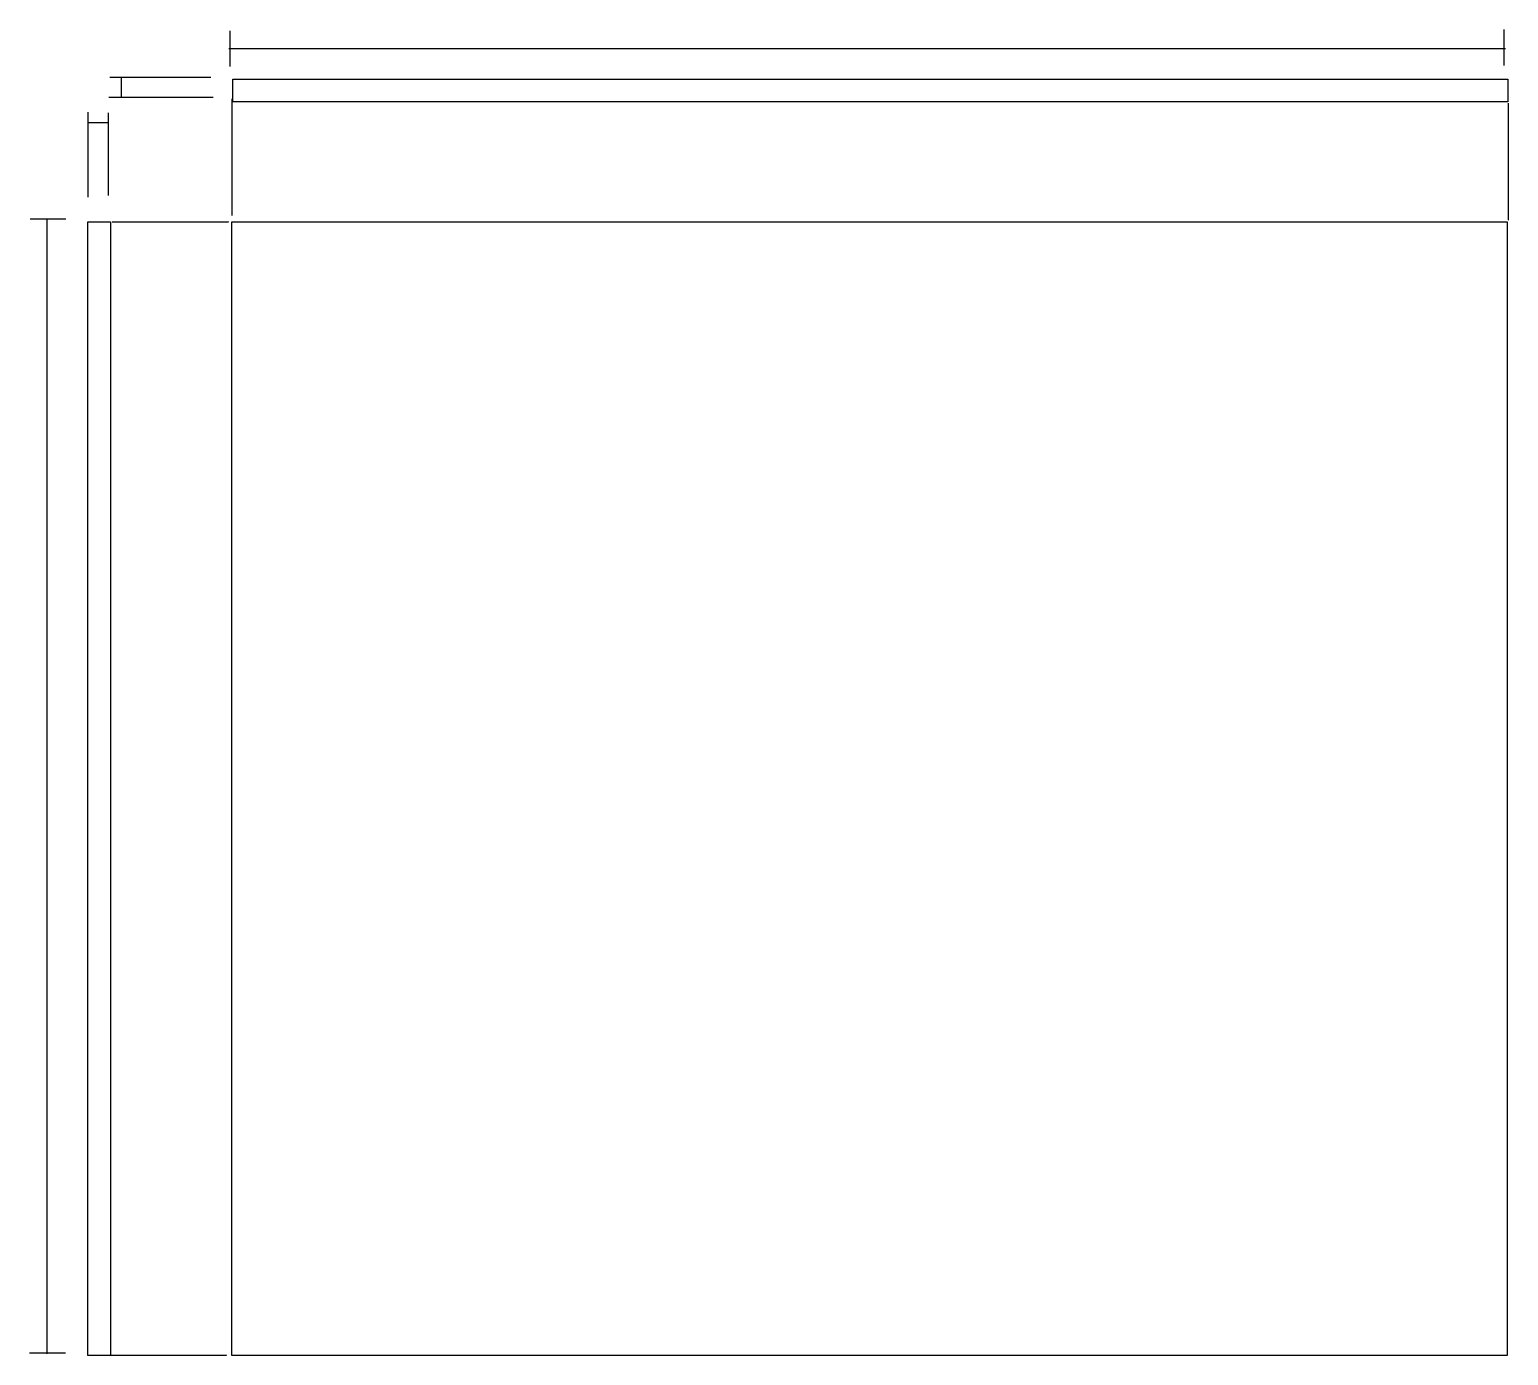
# Model space of a CAD drawing. Extents: x 10 to 582, y 12 to 525.
import ezdxf

# ---------------------------------------------------------------- set-up
doc = ezdxf.new("R2010")
doc.units = 0
doc.layers.add('Layer_1', color=7, linetype='CONTINUOUS')

msp = doc.modelspace()

# ---------------------------------------------------------------- linework, layer by layer
at = {"layer": 'Layer_1', "color": 7}
for points in [[(582.233151, 496.648167), (88.815375, 496.648167), (88.815375, 505.365945), (582.233151, 505.365945), (582.233151, 496.648167)], [(88.47519, 497.81191), (88.47519, 452.75715), (88.57598, 452.75715)], [(582.344967, 496.062533), (582.344967, 451.007773), (582.445749, 451.007773)], [(32.771718, 450.152332), (41.489495, 450.152332), (41.489495, 11.665528), (32.771718, 11.665528), (32.771718, 450.152332)], [(42.155745, 450.176442), (87.210507, 450.176442), (87.210507, 450.277235)], [(88.53026, 450.152312), (581.948036, 450.152312), (581.948036, 11.665508), (88.53026, 11.665508), (88.53026, 450.152312)], [(41.400631, 11.770811), (86.455391, 11.770811), (86.455391, 11.871604)]]:
    msp.add_lwpolyline(points, dxfattribs=at)
at = {"layer": 'Layer_1', "color": 1}
for points, knots in [([(87.880506, 510.222454), (87.880506, 513.477712), (87.880506, 517.932276), (87.880506, 522.558169), (87.880506, 523.928804), (87.880506, 524.100134)], [0, 0, 0, 0, 9.765774, 13.363691, 13.877679, 13.877679, 13.877679, 13.877679]), ([(580.802538, 510.679022), (580.802538, 513.93428), (580.802538, 518.388844), (580.802538, 523.014737), (580.802538, 524.385372), (580.802538, 524.556702)], [0, 0, 0, 0, 9.765774, 13.363691, 13.877679, 13.877679, 13.877679, 13.877679]), ([(87.31336, 517.214682), (203.201423, 517.214682), (361.785086, 517.214682), (526.468122, 517.214682), (575.263095, 517.214682), (581.362467, 517.214682)], [0, 0, 0, 0, 347.664186, 475.750991, 494.049106, 494.049106, 494.049106, 494.049106]), ([(80.326027, 506.024797), (71.15658, 506.024797), (58.608915, 506.024797), (45.578648, 506.024797), (41.717829, 506.024797), (41.235226, 506.024797)], [0, 0, 0, 0, 27.508341, 37.642993, 39.0908, 39.0908, 39.0908, 39.0908]), ([(45.817053, 498.244085), (45.817053, 500.119227), (45.817053, 502.685211), (45.817053, 505.349886), (45.817053, 506.13942), (45.817053, 506.238112)], [0, 0, 0, 0, 5.625426, 7.697951, 7.994026, 7.994026, 7.994026, 7.994026]), ([(81.217118, 498.26548), (71.758456, 498.26548), (58.815023, 498.26548), (45.373767, 498.26548), (41.391172, 498.26548), (40.893348, 498.26548)], [0, 0, 0, 0, 28.375986, 38.830297, 40.32377, 40.32377, 40.32377, 40.32377]), ([(32.943616, 459.686939), (32.943616, 467.412961), (32.943616, 477.985413), (32.943616, 488.964498), (32.943616, 492.21756), (32.943616, 492.624192)], [0, 0, 0, 0, 23.178067, 31.717355, 32.937254, 32.937254, 32.937254, 32.937254]), ([(40.702932, 460.4148), (40.702932, 467.904586), (40.702932, 478.153766), (40.702932, 488.797146), (40.702932, 491.95074), (40.702932, 492.344939)], [0, 0, 0, 0, 22.469358, 30.747542, 31.93014, 31.93014, 31.93014, 31.93014]), ([(32.922221, 488.602412), (34.797363, 488.602412), (37.363347, 488.602412), (40.028022, 488.602412), (40.817556, 488.602412), (40.916247, 488.602412)], [0, 0, 0, 0, 5.625426, 7.697951, 7.994026, 7.994026, 7.994026, 7.994026]), ([(10.419766, 451.349996), (13.675024, 451.349996), (18.129588, 451.349996), (22.755481, 451.349996), (24.126116, 451.349996), (24.297446, 451.349996)], [0, 0, 0, 0, 9.765775, 13.363692, 13.87768, 13.87768, 13.87768, 13.87768]), ([(16.955431, 450.944253), (16.955431, 348.041824), (16.955431, 207.227975), (16.955431, 60.998208), (16.955431, 17.670869), (16.955431, 12.254952)], [0, 0, 0, 0, 308.707286, 422.441549, 438.689301, 438.689301, 438.689301, 438.689301]), ([(10.220918, 12.627556), (13.476176, 12.627556), (17.93074, 12.627556), (22.556633, 12.627556), (23.927268, 12.627556), (24.098597, 12.627556)], [0, 0, 0, 0, 9.765774, 13.363691, 13.877679, 13.877679, 13.877679, 13.877679])]:
    msp.add_open_spline(points, degree=3, knots=knots, dxfattribs=at)

doc.saveas('drawing.dxf')
